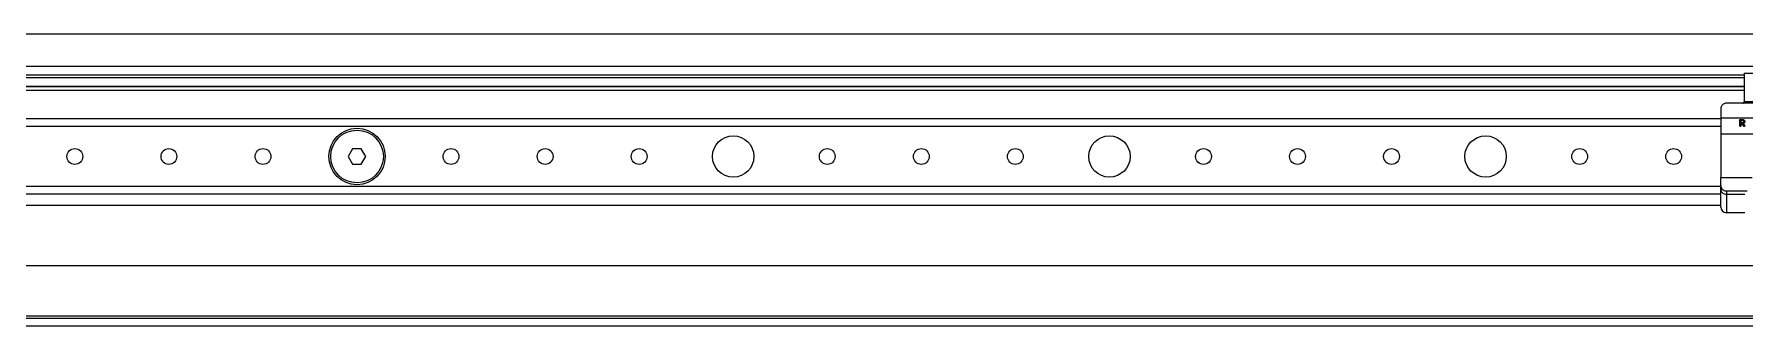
# Model space of a CAD drawing. Header units: millimetres. Extents: x -939 to 1948, y -1269 to 974.
# Drawn here: x 1209.7 to 1664.4, y -954.3 to -876.8 of the extents above; entities that cross this region are included whole.
import ezdxf

# ---------------------------------------------------------------- set-up
doc = ezdxf.new("R2010")
doc.units = ezdxf.units.MM

msp = doc.modelspace()

# ---------------------------------------------------------------- linework, layer by layer
at = {"color": 7, "linetype": 'Continuous', "lineweight": 25}
for p, q in [((1715.51, -876.76), (875.51, -876.76)), ((1664.26, -887.11), (1664.26, -894.61)), ((1664.26, -887.11), (1668.78, -887.11)), ((1664.26, -891.76), (860.51, -891.76)), ((1669.01, -895.11), (1659.51, -895.11)), ((1658.01, -899.26), (878.01, -899.26)), ((1658.01, -896.61), (1658.01, -899.11)), ((1658.01, -899.11), (1658.01, -903.36)), ((1663.1, -901.12), (1663.1, -899.46)), ((1663.1, -899.46), (1663.86, -899.46)), ((1663.86, -899.72), (1663.36, -899.72)), ((1663.36, -899.72), (1663.36, -900.22)), ((1663.36, -900.22), (1663.95, -900.22)), ((1658.01, -903.36), (1658.01, -914.86)), ((1663.65, -900.49), (1663.36, -900.49)), ((1663.36, -900.49), (1663.36, -901.12)), ((1664.15, -901.2), (1663.65, -900.49)), ((1663.96, -900.49), (1664.36, -901.06)), ((1294.35, -907.26), (1293.2, -909.26)), ((1293.2, -909.26), (1294.35, -911.26)), ((1296.66, -907.26), (1294.35, -907.26)), ((1297.82, -909.26), (1296.66, -907.26)), ((1296.66, -911.26), (1297.82, -909.26)), ((1294.35, -911.26), (1296.66, -911.26)), ((1658.01, -917), (1658.01, -914.86)), ((1658.01, -914.86), (1666.41, -914.86)), ((1658.01, -917.91), (1658.01, -917)), ((1658.01, -922.71), (1658.01, -917.91)), ((1659.51, -918.39), (1665.02, -918.39)), ((1658.01, -922.26), (851.51, -922.26)), ((1658.01, -919.26), (878.01, -919.26)), ((1659.51, -919.29), (1664.42, -919.29)), ((1664.42, -924.21), (1659.51, -924.21)), ((851.51, -938.26), (1739.51, -938.26)), ((800.81, -952.26), (1790.21, -952.26)), ((800.81, -954.26), (1790.21, -954.26))]:
    msp.add_line(p, q, dxfattribs=at)
at = {"color": 8, "linetype": 'Continuous', "lineweight": 18}
for p, q in [((1724.1, -885.35), (866.91, -885.35)), ((1664.26, -890.76), (861.51, -890.76)), ((1664.26, -890.66), (861.61, -890.66)), ((1664.26, -888.35), (863.91, -888.35)), ((1664.26, -887.66), (864.61, -887.66)), ((1664.26, -894.61), (1668.78, -894.61)), ((1669.01, -899.11), (1658.01, -899.11)), ((1658.01, -901.26), (878.01, -901.26)), ((1683.01, -903.36), (1658.01, -903.36)), ((1658.01, -917.26), (878.01, -917.26)), ((1659.51, -918.39), (1659.51, -919.29)), ((1659.51, -919.29), (1659.51, -924.21)), ((1686.46, -951.66), (904.55, -951.66))]:
    msp.add_line(p, q, dxfattribs=at)
at = {"color": 7, "linetype": 'Continuous', "lineweight": 25}
for centre, radius in [((1295.51, -909.26), 7.5), ((1295.51, -909.26), 7), ((1395.51, -909.26), 5.5), ((1495.51, -909.26), 5.5), ((1595.51, -909.26), 5.5), ((1220.51, -909.26), 2.1), ((1245.51, -909.26), 2.1), ((1270.51, -909.26), 2.1), ((1320.51, -909.26), 2.1), ((1345.51, -909.26), 2.1), ((1370.51, -909.26), 2.1), ((1420.51, -909.26), 2.1), ((1445.51, -909.26), 2.1), ((1470.51, -909.26), 2.1), ((1520.51, -909.26), 2.1), ((1545.51, -909.26), 2.1), ((1570.51, -909.26), 2.1), ((1620.51, -909.26), 2.1), ((1645.51, -909.26), 2.1)]:
    msp.add_circle(centre, radius, dxfattribs=at)
for centre, radius, start, end in [((1663.76, -894.61), 0.5, 270, 0), ((1659.51, -922.71), 1.5, 180, 270)]:
    msp.add_arc(centre, radius, start, end, dxfattribs=at)
for points, knots in [([(1659.51, -895.11), (1659.5, -895.11), (1659.44, -895.11), (1659.08, -895.13), (1658.56, -895.36), (1658.09, -895.95), (1658.03, -896.42), (1658.01, -896.61)], [0, 0, 0, 0, 0.003231, 0.101221, 0.514725, 0.80586, 1, 1, 1, 1]), ([(1663.86, -899.46), (1663.93, -899.46), (1664.07, -899.47), (1664.18, -899.56), (1664.23, -899.59)], [0, 0, 0, 0, 0.559747, 1, 1, 1, 1]), ([(1664.05, -899.79), (1664.02, -899.77), (1663.96, -899.73), (1663.89, -899.72), (1663.86, -899.72)], [0, 0, 0, 0, 0.559136, 1, 1, 1, 1]), ([(1663.95, -900.22), (1663.97, -900.22), (1664.01, -900.21), (1664.04, -900.19), (1664.05, -900.18)], [0, 0, 0, 0, 0.5581742, 1, 1, 1, 1]), ([(1664.13, -899.98), (1664.13, -899.94), (1664.12, -899.87), (1664.07, -899.81), (1664.05, -899.79)], [0, 0, 0, 0, 0.559692, 1, 1, 1, 1]), ([(1664.05, -900.18), (1664.07, -900.16), (1664.1, -900.13), (1664.13, -900.07), (1664.13, -900.02), (1664.13, -899.98)], [0, 0, 0, 0, 0.279917, 0.56006, 1, 1, 1, 1]), ([(1664.39, -899.98), (1664.39, -900.07), (1664.37, -900.24), (1664.25, -900.35), (1664.2, -900.4)], [0, 0, 0, 0, 0.5594568, 1, 1, 1, 1]), ([(1664.23, -899.59), (1664.28, -899.66), (1664.38, -899.77), (1664.39, -899.92), (1664.39, -899.98)], [0, 0, 0, 0, 0.5589475, 1, 1, 1, 1]), ([(1663.22, -901.26), (1663.2, -901.25), (1663.16, -901.25), (1663.12, -901.21), (1663.1, -901.17), (1663.1, -901.14), (1663.1, -901.12)], [0, 0, 0, 0, 0.280437, 0.558281, 0.778899, 1, 1, 1, 1]), ([(1663.36, -901.12), (1663.36, -901.14), (1663.36, -901.18), (1663.32, -901.23), (1663.27, -901.25), (1663.24, -901.26), (1663.22, -901.26)], [0, 0, 0, 0, 0.280498, 0.558325, 0.778868, 1, 1, 1, 1]), ([(1664.2, -900.4), (1664.16, -900.42), (1664.08, -900.47), (1664, -900.48), (1663.96, -900.49)], [0, 0, 0, 0, 0.56031, 1, 1, 1, 1]), ([(1664.24, -901.26), (1664.23, -901.26), (1664.21, -901.25), (1664.17, -901.24), (1664.16, -901.21), (1664.15, -901.2)], [0, 0, 0, 0, 0.28022, 0.561305, 1, 1, 1, 1]), ([(1664.39, -901.13), (1664.39, -901.15), (1664.38, -901.19), (1664.34, -901.23), (1664.29, -901.25), (1664.26, -901.25), (1664.24, -901.26)], [0, 0, 0, 0, 0.278138, 0.558544, 0.779161, 1, 1, 1, 1]), ([(1664.36, -901.06), (1664.37, -901.07), (1664.39, -901.09), (1664.39, -901.11), (1664.39, -901.13)], [0, 0, 0, 0, 0.5610793, 1, 1, 1, 1]), ([(1658.01, -917), (1658.02, -917.14), (1658.05, -917.42), (1658.29, -917.83), (1658.65, -918.16), (1659.08, -918.36), (1659.38, -918.38), (1659.51, -918.39)], [0, 0, 0, 0, 0.205683, 0.411346, 0.618649, 0.832339, 1, 1, 1, 1]), ([(1658.01, -917.91), (1658.01, -917.92), (1658.01, -918.03), (1658.04, -918.28), (1658.21, -918.66), (1658.55, -919), (1659, -919.24), (1659.34, -919.27), (1659.51, -919.29)], [0, 0, 0, 0, 0.017854, 0.141405, 0.356083, 0.570731, 0.785365, 1, 1, 1, 1])]:
    msp.add_open_spline(points, degree=3, knots=knots, dxfattribs=at)

doc.saveas('drawing.dxf')
